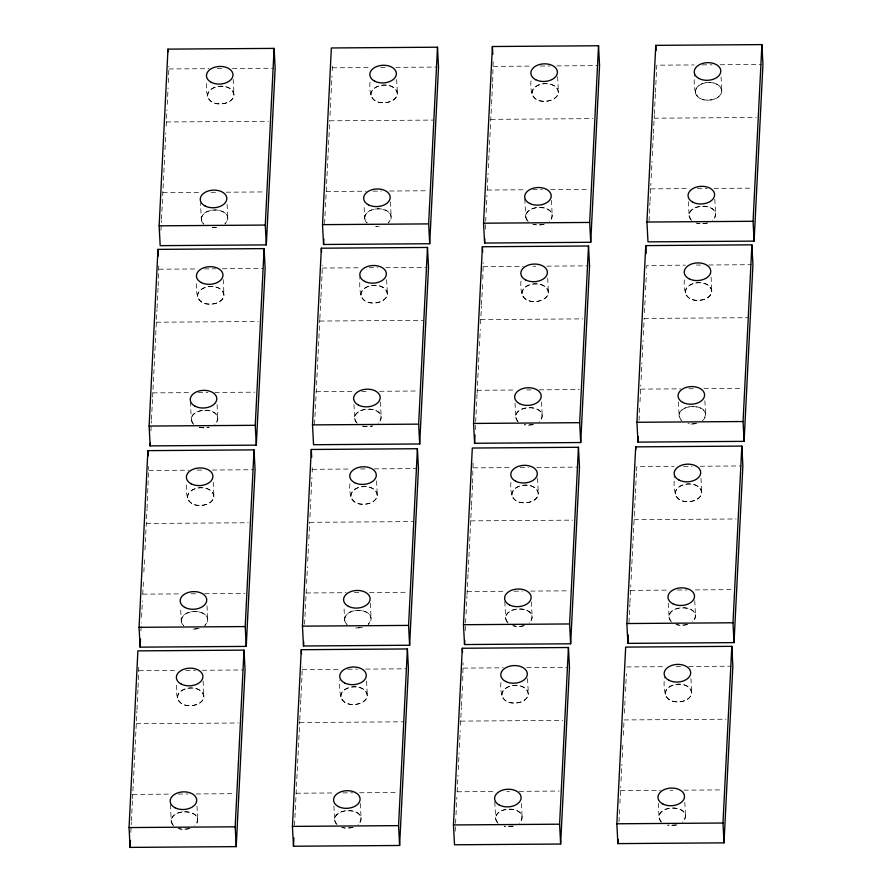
<?xml version="1.0" encoding="UTF-8"?>
<svg xmlns="http://www.w3.org/2000/svg" width="892" height="892" viewBox="0 0 892 892"><rect width="100%" height="100%" fill="white"/><g stroke="black" fill="none" stroke-linecap="round" stroke-linejoin="round"><path stroke-width="0.67" stroke-dasharray="4.46 3.34" d="M130.845 832.448L131.347 822.357M131.414 820.963L132.462 800.102M132.529 798.708L136.911 711.058M136.978 709.675L138.026 688.802M138.093 687.409L138.728 666.748M140.925 630.856L141.337 622.694M141.605 617.264L142.419 600.952M142.753 594.295L143.523 578.908M143.868 572.04L144.627 556.731M144.972 549.807L146.99 509.432M147.046 508.529L148.741 466.505M150.915 430.947L151.428 420.857M151.495 419.463L152.543 398.59M152.61 397.208L156.992 309.557M157.059 308.164L158.107 287.302M158.174 285.908L158.798 265.247M160.95 230.348L161.441 220.614M161.508 219.22L164.708 155.23M164.987 149.666L165.823 132.964M166.157 126.14L166.982 109.749M167.25 104.308L168.075 87.996M168.343 82.566L168.878 66.331M173.695 825.97C160.66 807.438 209.486 807.171 194.746 825.825M177.463 698.09C177.843 684.922 204.101 684.209 203.766 697.901C201.648 703.978 194.333 705.962 188.502 705.617C176.627 705.784 175.412 692.605 176.694 683.54M181.288 621.523C180.875 605.579 217.67 610.095 204.759 625.582A13.28 8.82 -3 0 0 203.789 613.707A13.28 8.82 -3 0 0 185.859 613.83A13.28 8.82 -3 0 0 183.707 625.727L181.288 621.523L180.53 606.973M187.476 497.847C187.855 484.679 214.113 483.966 213.779 497.658C211.66 503.746 204.346 505.731 198.515 505.374C186.64 505.541 185.425 492.373 186.707 483.297M193.765 424.469C180.73 405.938 229.556 405.67 214.816 424.313M197.533 296.59C197.924 283.422 224.171 282.708 223.847 296.4C221.729 302.477 214.403 304.462 208.572 304.105C196.708 304.283 195.493 291.104 196.775 282.039M201.369 220.023C200.956 204.067 237.751 208.594 224.829 224.082A13.28 8.82 -3 0 0 223.859 212.196A13.28 8.82 -3 0 0 205.94 212.329A13.28 8.82 -3 0 0 203.777 224.226L201.369 220.023L200.466 202.83M207.546 96.347C207.936 83.179 234.183 82.465 233.86 96.158C231.742 102.234 224.416 104.219 218.596 103.873C206.721 104.041 205.506 90.861 206.788 81.796M294.516 825.368L299.734 721.026M299.801 719.844L300.849 698.771M300.883 698.09L301.975 676.348M302.031 675.121L302.176 666.904M304.573 624.244L306.346 588.832M306.625 583.39L307.461 566.665M307.729 561.135L308.565 544.432M308.844 538.946L309.68 522.177M309.948 516.881L310.829 499.208M311.074 494.358L311.921 477.465M312.189 472.091L312.189 466.672M314.575 424.347L316.482 386.303M316.548 384.909L319.815 319.526M319.871 318.332L320.93 297.259M320.964 296.59L322.045 274.848M322.112 273.61L322.246 265.403M324.61 223.624L325.379 208.315M325.446 206.933L329.761 120.676M330.029 115.38L330.91 97.707M331.155 92.846L331.991 75.965M332.259 70.591L332.259 65.161M337.076 824.81C324.041 806.279 372.867 806 358.127 824.654M340.844 696.92C341.223 683.763 367.482 683.049 367.147 696.741C365.029 702.818 357.714 704.803 351.883 704.446C338.637 704.535 339.306 689.193 339.941 679.726M344.669 620.364C344.256 604.408 381.051 608.935 368.14 624.422A13.28 8.82 -3 0 0 367.17 612.536A13.28 8.82 -3 0 0 349.24 612.67A13.28 8.82 -3 0 0 347.088 624.567L344.669 620.364L343.911 605.813M350.857 496.688C351.236 483.52 377.494 482.806 377.16 496.498C375.041 502.575 367.727 504.56 361.896 504.203C350.021 504.381 348.805 491.202 350.088 482.137M357.146 423.299C344.111 404.767 392.937 404.5 378.197 423.154M360.914 295.419C361.305 282.251 387.552 281.538 387.228 295.23C385.11 301.318 377.784 303.302 371.964 302.945C358.06 302.968 359.677 286.555 359.944 276.899M364.75 218.852C364.337 202.908 401.132 207.435 388.21 222.911A13.28 8.82 -3 0 0 387.24 211.036A13.28 8.82 -3 0 0 369.321 211.159A13.28 8.82 -3 0 0 367.158 223.067L364.75 218.852L363.981 204.313M370.927 95.176C371.317 82.019 397.564 81.295 397.241 94.987C395.123 101.075 387.797 103.059 381.977 102.703C370.102 102.881 368.887 89.702 370.169 80.626M455.188 831.199L455.935 816.247M456.002 814.887L456.882 797.214M457.15 791.918L457.986 775.159M458.265 769.662L459.101 752.971M459.38 747.44L460.216 730.704M460.484 725.263L461.376 707.523M461.443 706.163L462.457 685.77M462.714 680.629L463.071 662.812M465.223 630.633L465.814 618.725M466.048 613.941L466.962 595.856M467.029 594.462L468.066 573.601M468.144 572.207L471.411 506.823M471.478 505.43L472.526 484.557M472.593 483.163L473.083 462.569M475.269 429.688L477.03 394.353M477.086 393.205L479.182 351.459M479.45 345.94L480.286 329.204M480.565 323.763L481.446 306.012M481.513 304.651L482.539 284.269M482.795 279.118L483.208 262.638M485.293 229.132L485.895 217.224M486.129 212.441L486.976 195.471M487.244 190.174L488.08 173.405M488.359 167.919L491.481 105.312M491.559 103.918L492.596 83.056M492.674 81.663L493.153 61.069M498.104 823.361C485.07 804.829 533.895 804.562 519.155 823.204M501.873 695.481C502.263 682.313 528.51 681.599 528.175 695.292C526.057 701.368 518.743 703.353 512.911 702.996C501.036 703.175 499.832 689.995 501.114 680.931M508.117 623.118C495.082 604.586 543.908 604.319 529.168 622.973M511.885 495.238C512.276 482.07 538.523 481.357 538.188 495.049C536.081 501.126 528.755 503.11 522.924 502.765C511.049 502.932 509.845 489.753 511.127 480.688M518.185 421.86C505.151 403.329 553.977 403.05 539.236 421.704M521.954 293.97C522.333 280.813 548.591 280.088 548.257 293.78C546.138 299.868 538.824 301.853 532.992 301.496C521.118 301.674 519.902 288.495 521.184 279.419M528.198 221.617C515.163 203.086 563.989 202.807 549.249 221.461M531.966 93.727C532.346 80.57 558.604 79.856 558.269 93.549C556.151 99.625 548.836 101.61 543.005 101.253C531.13 101.432 529.915 88.252 531.197 79.187M618.981 821.878L619.661 808.286M619.907 803.279L620.754 786.465M621.022 781.024L621.858 764.288M622.203 757.364L622.973 742.066M623.307 735.186L624.077 719.811M624.411 713.154L625.225 696.842M625.504 691.4L626.385 673.739M628.949 622.516L629.875 603.973M629.942 602.613L630.834 584.84M631.101 579.387L634.234 516.78M634.29 515.632L635.349 494.525M635.416 493.131L636.464 472.136M636.531 470.876L636.743 466.694L673.951 466.438M639.051 420.377L639.731 406.785M639.988 401.779L640.824 384.954M641.103 379.513L641.939 362.788M642.207 357.257L643.043 340.566M643.322 335.069L644.158 318.299M644.437 312.735L645.306 295.341M645.574 289.9L646.399 273.588M646.667 268.157L646.8 265.437L685.391 265.158M649.019 221.015L649.956 202.462M650.023 201.101L650.904 183.328M651.182 177.887L652.019 161.162M652.297 155.621L653.334 134.826M653.401 133.443L654.315 115.28M654.371 114.12L655.419 93.024M655.453 92.378L656.534 70.758M656.601 69.375L656.813 65.194L694.032 64.926M661.485 822.19C648.451 803.659 697.276 803.391 682.536 822.045M665.254 694.311C665.644 681.142 691.891 680.429 691.556 694.121C689.449 700.209 682.124 702.194 676.292 701.837C663.046 701.926 663.726 686.572 664.35 677.117M671.498 621.958C658.463 603.427 707.289 603.148 692.549 621.802M675.266 494.068C675.657 480.911 701.904 480.186 701.569 493.878C699.462 499.966 692.136 501.951 686.305 501.594C672.412 501.616 674.029 485.203 674.296 475.559M681.566 420.69C668.532 402.158 717.358 401.891 702.617 420.545A13.28 8.82 -3 0 0 701.848 408.792A13.28 8.82 -3 0 0 684.164 408.536A13.28 8.82 -3 0 0 681.087 420.221M685.335 292.81C685.714 279.642 711.972 278.928 711.638 292.621C709.519 298.697 702.205 300.682 696.373 300.336C684.498 300.504 683.283 287.324 684.565 278.259M691.579 220.447C678.544 201.915 727.37 201.648 712.63 220.302M695.347 92.567C695.727 79.399 721.985 78.686 721.65 92.378C719.532 98.466 712.217 100.45 706.386 100.094C692.482 100.116 694.11 83.703 694.377 74.047M543.652 224.293L540.284 224.907L533.505 224.36M707.044 223.123L700.198 223.769L696.886 223.201M533.639 424.525L524.596 424.793M697.02 423.365L687.977 423.622M199.172 628.403L192.326 629.05M362.553 627.243L355.707 627.89M523.582 625.794L520.203 626.418L513.424 625.861M686.963 624.623L680.128 625.27L676.805 624.701M189.149 828.646L182.314 829.292L179.002 828.713M352.541 827.475L345.695 828.122L342.383 827.553M513.569 826.037L504.515 826.293M676.95 824.866L667.896 825.133M493.432 66.365L532.022 66.086M540.296 66.03L549.94 65.963M556.831 65.908L598.186 65.618M702.294 64.871L711.95 64.804M720.212 64.748L761.567 64.447M169.023 68.974L208.996 68.684M217.258 68.628L222.777 68.595M232.422 68.517L273.766 68.227M332.404 67.814L370.994 67.536M380.639 67.469L387.529 67.413M395.803 67.357L437.158 67.067M490.778 119.361L592.779 118.636M654.159 118.201L756.16 117.476M166.369 121.981L268.369 121.256M329.75 120.81L433.122 120.074M487.255 190.041L525.845 189.762M532.736 189.717L542.381 189.65M550.654 189.583L589.244 189.316M650.636 188.87L689.226 188.602M697.488 188.535L707.144 188.468M714.035 188.424L752.625 188.145M162.835 192.65L201.425 192.371M211.081 192.304L217.971 192.259M226.233 192.204L264.835 191.925M326.216 191.49L366.188 191.2M373.079 191.156L381.352 191.089M389.614 191.033L428.216 190.754M212.407 227.549L215.864 227.527M483.419 266.596L523.392 266.318M533.037 266.251L535.791 266.229M546.818 266.15L588.174 265.849M696.418 265.08L700.554 265.058M708.828 264.991L751.555 264.69M159.01 269.217L197.6 268.938M204.491 268.893L215.518 268.815M222.409 268.76L263.753 268.47M322.391 268.046L359.599 267.778M369.255 267.712L377.517 267.656M385.79 267.6L427.134 267.299M480.766 319.604L582.766 318.879M644.147 318.444L747.518 317.708M156.356 322.224L258.357 321.488M319.737 321.053L423.109 320.317M477.231 390.283L515.832 390.005M526.86 389.927L530.985 389.893M539.259 389.837L579.231 389.548M640.623 389.113L680.585 388.834M688.858 388.767L694.366 388.734M704.022 388.667L742.612 388.388M152.822 392.893L190.041 392.625M198.303 392.569L207.959 392.502M214.849 392.447L254.822 392.168M316.203 391.722L354.793 391.454M361.684 391.398L367.203 391.365M379.602 391.276L418.203 390.997M473.362 467.865L511.952 467.586M520.214 467.531L528.488 467.475M536.761 467.408L578.105 467.118M683.595 466.371L691.869 466.304M700.142 466.248L741.486 465.958M148.942 470.474L188.914 470.195M197.188 470.129L202.696 470.095M212.341 470.028L253.696 469.727M312.323 469.315L350.913 469.036M360.569 468.969L367.459 468.924M374.35 468.869L417.077 468.568M470.708 520.872L572.697 520.148M634.089 519.702L736.078 518.977M146.288 523.481L248.288 522.757M309.68 522.322L413.052 521.586M467.174 591.541L505.764 591.262M514.037 591.206L522.299 591.151M530.573 591.095L569.163 590.816M630.555 590.381L669.145 590.103M677.418 590.047L687.063 589.98M695.336 589.913L732.544 589.645M142.765 594.15L181.355 593.882M191 593.816L196.508 593.771M204.781 593.715L244.754 593.425M306.146 592.99L346.107 592.701M354.38 592.645L361.271 592.6M369.544 592.533L408.135 592.266M463.349 668.108L503.311 667.818M526.748 667.651L568.092 667.361M626.73 666.937L665.321 666.67M676.348 666.592L680.473 666.558M688.747 666.502L731.473 666.19M138.929 670.717L177.519 670.438M185.792 670.383L195.437 670.316M202.328 670.26L243.683 669.97M302.31 669.558L339.529 669.29M347.791 669.223L357.447 669.156M365.709 669.1L407.064 668.81M460.696 721.115L562.685 720.379M624.077 719.944L726.066 719.22M136.275 723.724L238.275 722.999M299.656 722.553L403.039 721.818M457.161 791.784L495.751 791.505M506.779 791.427L509.533 791.405M519.177 791.338L559.15 791.059M620.542 790.613L660.515 790.334M670.16 790.267L672.914 790.245M683.941 790.167L722.531 789.888M132.752 794.393L169.959 794.125M178.233 794.07L187.877 794.003M196.151 793.947L234.741 793.668M296.133 793.233L334.723 792.955M342.985 792.899L352.641 792.832M359.532 792.776L398.122 792.509M362.464 426.053L365.776 426.621L372.611 425.975A13.28 8.82 -3 0 1 361.684 425.818M199.083 427.212L205.851 427.759L209.23 427.145A13.28 8.82 -3 0 1 198.303 426.978M721.071 76.846L721.762 90.07M714.815 199.206L715.585 213.757M711.058 277.089L711.749 290.313M704.87 400.764L705.572 413.988M688.401 201.692L689.159 216.243M700.989 478.346L701.692 491.581M694.745 600.706L695.504 615.257M678.388 401.935L679.147 416.486M690.977 678.589L691.679 691.813M684.8 802.265L685.491 815.5M668.32 603.204L669.078 617.743M658.307 803.436L659.065 817.986M557.623 76.69L558.381 91.24M551.434 200.365L552.204 214.916M547.677 278.248L548.368 291.483M541.489 401.935L542.191 415.159M524.808 198.894L525.778 217.414M537.542 478.19L538.311 492.741M531.364 601.866L532.123 616.417M515.007 403.106L515.766 417.646M527.529 678.433L528.298 692.984M521.419 803.436L522.11 816.659M504.805 601.721L505.697 618.914M494.792 801.964L495.684 819.157M396.661 79.455L397.353 92.69M390.406 201.815L391.164 216.366M386.649 279.698L387.34 292.922M380.393 402.058L381.152 416.609M376.58 480.966L377.271 494.19M370.325 603.315L371.094 617.866M353.968 404.544L354.737 419.095M366.567 681.198L367.259 694.433M360.312 803.558L361.082 818.109M333.898 806.056L334.656 820.607M233.202 79.299L233.972 93.85M227.092 204.301L227.783 217.525M223.19 279.542L223.959 294.092M217.079 404.544L217.771 417.768M213.199 482.126L213.89 495.35M207.011 605.802L207.713 619.037M190.386 401.746L191.356 420.266M203.12 681.042L203.878 695.593M196.998 806.045L197.701 819.269M170.372 804.573L171.275 821.766M661.005 821.733A13.28 8.82 -3 0 1 663.86 810.159A13.28 8.82 -3 0 1 681.354 810.036A13.28 8.82 -3 0 1 683.06 821.577M676.125 825.078A13.28 8.82 -3 0 1 667.595 825.133M497.625 822.892A13.28 8.82 -3 0 1 500.479 811.33A13.28 8.82 -3 0 1 517.973 811.207A13.28 8.82 -3 0 1 519.679 822.736M512.744 826.237A13.28 8.82 -3 0 1 504.214 826.304M336.161 823.851A13.28 8.82 -3 0 1 339.908 812.523A13.28 8.82 -3 0 1 357.157 812.779A13.28 8.82 -3 0 1 358.651 824.186M353.343 827.241A13.28 8.82 -3 0 1 341.603 827.319M184.923 811.687A13.28 8.82 -3 0 1 195.749 824.855M189.951 828.4A13.28 8.82 -3 0 1 178.222 828.49M172.78 825.022A13.28 8.82 -3 0 1 184.053 811.709M197.5 628.793A13.28 8.82 -3 0 1 190.643 628.838M360.033 627.756A13.28 8.82 -3 0 1 354.86 627.801M507.202 622.17A13.28 8.82 -3 0 1 519.356 608.835A13.28 8.82 -3 0 1 530.183 622.003M524.385 625.548A13.28 8.82 -3 0 1 512.644 625.626M683.606 607.675A13.28 8.82 -3 0 1 693.563 620.832M687.765 624.378A13.28 8.82 -3 0 1 676.024 624.467M670.583 620.999A13.28 8.82 -3 0 1 682.737 607.664M695.359 423.745A13.28 8.82 -3 0 1 687.676 423.633M517.695 421.392A13.28 8.82 -3 0 1 520.56 409.818A13.28 8.82 -3 0 1 538.054 409.696A13.28 8.82 -3 0 1 539.76 421.236M532.825 424.737A13.28 8.82 -3 0 1 524.295 424.804M356.231 422.351A13.28 8.82 -3 0 1 359.989 411.022A13.28 8.82 -3 0 1 377.227 411.279A13.28 8.82 -3 0 1 378.732 422.685M192.85 423.51A13.28 8.82 -3 0 1 196.608 412.182A13.28 8.82 -3 0 1 213.846 412.438A13.28 8.82 -3 0 1 215.351 423.845M216.734 227.427A13.28 8.82 -3 0 1 211.549 227.46M527.284 220.659A13.28 8.82 -3 0 1 531.03 209.33A13.28 8.82 -3 0 1 548.279 209.587A13.28 8.82 -3 0 1 549.773 220.993M544.455 224.048A13.28 8.82 -3 0 1 532.725 224.126M690.664 219.499A13.28 8.82 -3 0 1 694.411 208.17A13.28 8.82 -3 0 1 711.66 208.416A13.28 8.82 -3 0 1 713.154 219.822M707.847 222.877A13.28 8.82 -3 0 1 696.106 222.967M708.995 82.488A13.28 8.82 -3 0 1 719.978 95.489A13.28 8.82 -3 0 1 697.131 96.146A13.28 8.82 -3 0 1 708.125 82.51M379.245 226.356L375.788 226.378A13.28 8.82 -3 0 0 379.245 226.356M672.2 701.034A13.28 8.82 -3 0 0 691.735 692.393A13.28 8.82 -3 0 0 671.464 685.77A13.28 8.82 -3 0 0 672.2 701.034M508.819 702.194A13.28 8.82 -3 0 0 528.354 693.552A13.28 8.82 -3 0 0 508.083 686.94A13.28 8.82 -3 0 0 508.819 702.194M347.791 703.643A13.28 8.82 -3 0 0 367.314 695.002A13.28 8.82 -3 0 0 347.044 688.379A13.28 8.82 -3 0 0 347.791 703.643M184.41 704.803A13.28 8.82 -3 0 0 203.934 696.173A13.28 8.82 -3 0 0 183.663 689.549A13.28 8.82 -3 0 0 184.41 704.803M194.423 504.571A13.28 8.82 -3 0 0 213.946 495.93A13.28 8.82 -3 0 0 193.675 489.307A13.28 8.82 -3 0 0 194.423 504.571M357.803 503.4A13.28 8.82 -3 0 0 377.327 494.759A13.28 8.82 -3 0 0 357.056 488.147A13.28 8.82 -3 0 0 357.803 503.4M518.832 501.951A13.28 8.82 -3 0 0 538.367 493.321A13.28 8.82 -3 0 0 518.096 486.697A13.28 8.82 -3 0 0 518.832 501.951M682.213 500.791A13.28 8.82 -3 0 0 701.748 492.15A13.28 8.82 -3 0 0 681.477 485.527A13.28 8.82 -3 0 0 682.213 500.791M692.281 299.522A13.28 8.82 -3 0 0 711.805 290.892A13.28 8.82 -3 0 0 691.534 284.269A13.28 8.82 -3 0 0 692.281 299.522M528.9 300.693A13.28 8.82 -3 0 0 548.424 292.052A13.28 8.82 -3 0 0 528.153 285.429A13.28 8.82 -3 0 0 528.9 300.693M367.861 302.143A13.28 8.82 -3 0 0 387.396 293.501A13.28 8.82 -3 0 0 367.125 286.878A13.28 8.82 -3 0 0 367.861 302.143M204.48 303.302A13.28 8.82 -3 0 0 224.015 294.661A13.28 8.82 -3 0 0 203.744 288.049A13.28 8.82 -3 0 0 204.48 303.302M214.493 103.059A13.28 8.82 -3 0 0 234.027 94.429A13.28 8.82 -3 0 0 213.757 87.806A13.28 8.82 -3 0 0 214.493 103.059M538.913 100.45A13.28 8.82 -3 0 0 558.437 91.809A13.28 8.82 -3 0 0 538.166 85.197A13.28 8.82 -3 0 0 538.913 100.45M377.873 101.9A13.28 8.82 -3 0 0 397.408 93.259A13.28 8.82 -3 0 0 377.138 86.636A13.28 8.82 -3 0 0 377.873 101.9"/><path stroke-width="1.34" d="M129.061 827.564L137.892 650.881L244.018 650.123L245.055 669.959L236.224 846.642L130.098 847.4L129.061 827.564L235.187 826.806L244.018 650.123M139.074 627.321L147.905 450.638L254.03 449.88L255.067 469.716L246.237 646.399L140.111 647.157L139.074 627.321L245.2 626.563L254.03 449.88M149.131 426.053L157.973 249.37L264.099 248.623L265.136 268.459L256.305 445.141L150.168 445.9L149.131 426.053L255.257 425.306L264.099 248.623M159.144 225.821L167.986 49.138L274.112 48.38L275.149 68.216L266.318 244.899L160.181 245.657L159.144 225.821L265.27 225.063L274.112 48.38M130.098 847.4L130.444 840.442M140.111 647.157L140.512 639.007M150.168 445.9L150.313 443.112M292.442 826.393L301.273 649.711L407.399 648.952L408.436 668.799L399.605 845.482L293.479 846.24L292.442 826.393L398.568 825.635L407.399 648.952M302.455 626.151L311.286 449.468L417.411 448.721L418.448 468.556L409.618 645.239L303.492 645.998L302.455 626.151L408.581 625.404L417.411 448.721M312.512 424.893L321.354 248.21L427.48 247.452L428.517 267.288L419.686 443.971L313.549 444.729L312.512 424.893L418.638 424.135L427.48 247.452M322.525 224.65L331.367 47.967L437.493 47.209L438.529 67.056L429.699 243.739L323.562 244.486L322.525 224.65L428.651 223.892L437.493 47.209M293.479 846.24L293.892 837.889M303.492 645.998L303.704 641.816M323.562 244.486L323.841 238.922M453.47 824.944L462.301 648.261L568.438 647.514L569.475 667.35L560.633 844.033L454.507 844.791L453.47 824.944L559.596 824.186L568.438 647.514M463.483 624.712L472.314 448.029L578.451 447.271L579.488 467.107L570.646 643.79L464.52 644.548L463.483 624.712L569.609 623.954L578.451 447.271M473.552 423.444L482.382 246.761L588.508 246.002L589.545 265.849L580.714 442.532L474.589 443.279L473.552 423.444L579.677 422.685L588.508 246.002M483.564 223.201L492.395 46.518L598.521 45.76L599.558 65.607L590.727 242.29L484.601 243.048L483.564 223.201L589.69 222.442L598.521 45.76M464.52 644.548L464.732 640.378M474.589 443.279L475.001 434.939M484.601 243.048L484.813 238.866M616.851 823.784L625.682 647.101L731.819 646.343L732.856 666.179L724.014 842.862L617.888 843.62L616.851 823.784L722.977 823.026L731.819 646.343M626.864 623.541L635.695 446.859L741.832 446.1L742.869 465.947L734.027 642.63L627.901 643.377L626.864 623.541L732.99 622.783L741.832 446.1M636.933 422.284L645.763 245.601L751.889 244.843L752.926 264.679L744.095 441.362L637.97 442.12L636.933 422.284L743.058 421.526L751.889 244.843M646.945 222.041L655.776 45.358L761.902 44.6L762.939 64.436L754.108 241.119L647.982 241.877L646.945 222.041L753.071 221.283L761.902 44.6M617.888 843.62L618.1 839.45M627.901 643.377L628.325 635.037M637.97 442.12L638.248 436.556M753.071 221.283L754.108 241.119M743.058 421.526L744.095 441.362M732.99 622.783L734.027 642.63M722.977 823.026L724.014 842.862M655.776 45.358L656.055 50.643M645.763 245.601L646.176 253.529M635.695 446.859L635.84 449.501M589.69 222.442L590.727 242.29M579.677 422.685L580.714 442.532M569.609 623.954L570.646 643.79M559.596 824.186L560.633 844.033M492.395 46.518L492.808 54.457M482.382 246.761L482.661 252.057M462.301 648.261L462.513 652.23M428.651 223.892L429.699 243.739M418.638 424.135L419.686 443.971M408.581 625.404L409.618 645.239M398.568 825.635L399.605 845.482M321.354 248.21L321.555 252.18M311.286 449.468L311.698 457.406M301.273 649.711L301.485 653.68M265.27 225.063L266.318 244.899M255.257 425.306L256.305 445.141M245.2 626.563L246.237 646.399M235.187 826.806L236.224 846.642M167.986 49.138L168.12 51.781M157.973 249.37L158.319 255.993M147.905 450.638L148.184 455.923M669 680.295A13.28 8.82 -3 0 0 690.519 674.285A13.28 8.82 -3 0 0 672.758 665.097A13.28 8.82 -3 0 0 669 680.295M662.812 803.971A13.28 8.82 -3 0 0 684.331 797.961A13.28 8.82 -3 0 0 666.569 788.773A13.28 8.82 -3 0 0 662.812 803.971M505.619 681.455A13.28 8.82 -3 0 0 527.139 675.445A13.28 8.82 -3 0 0 509.377 666.268A13.28 8.82 -3 0 0 505.619 681.455M499.431 805.13A13.28 8.82 -3 0 0 520.95 799.132A13.28 8.82 -3 0 0 503.188 789.944A13.28 8.82 -3 0 0 499.431 805.13M344.58 682.904A13.28 8.82 -3 0 0 366.11 676.894A13.28 8.82 -3 0 0 348.348 667.707A13.28 8.82 -3 0 0 344.58 682.904M338.402 806.58A13.28 8.82 -3 0 0 359.922 800.57A13.28 8.82 -3 0 0 342.16 791.394A13.28 8.82 -3 0 0 338.402 806.58M181.199 684.064A13.28 8.82 -3 0 0 202.729 678.065A13.28 8.82 -3 0 0 184.956 668.877A13.28 8.82 -3 0 0 181.199 684.064M175.022 807.751A13.28 8.82 -3 0 0 196.541 801.741A13.28 8.82 -3 0 0 178.779 792.553A13.28 8.82 -3 0 0 175.022 807.751M191.211 483.832A13.28 8.82 -3 0 0 212.742 477.822A13.28 8.82 -3 0 0 194.98 468.635A13.28 8.82 -3 0 0 191.211 483.832M185.034 607.508A13.28 8.82 -3 0 0 206.554 601.498A13.28 8.82 -3 0 0 188.792 592.31A13.28 8.82 -3 0 0 185.034 607.508M354.603 482.661A13.28 8.82 -3 0 0 376.123 476.651A13.28 8.82 -3 0 0 358.361 467.475A13.28 8.82 -3 0 0 354.603 482.661M348.415 606.337A13.28 8.82 -3 0 0 369.935 600.338A13.28 8.82 -3 0 0 352.173 591.151A13.28 8.82 -3 0 0 348.415 606.337M515.632 481.212A13.28 8.82 -3 0 0 537.151 475.213A13.28 8.82 -3 0 0 519.389 466.025A13.28 8.82 -3 0 0 515.632 481.212M509.443 604.899A13.28 8.82 -3 0 0 530.963 598.889A13.28 8.82 -3 0 0 513.201 589.701A13.28 8.82 -3 0 0 509.443 604.899M679.013 480.052A13.28 8.82 -3 0 0 700.532 474.042A13.28 8.82 -3 0 0 682.77 464.855A13.28 8.82 -3 0 0 679.013 480.052M672.824 603.728A13.28 8.82 -3 0 0 694.344 597.718A13.28 8.82 -3 0 0 676.582 588.542A13.28 8.82 -3 0 0 672.824 603.728M689.07 278.783A13.28 8.82 -3 0 0 710.601 272.785A13.28 8.82 -3 0 0 692.828 263.597A13.28 8.82 -3 0 0 689.07 278.783M682.893 402.47A13.28 8.82 -3 0 0 704.412 396.461A13.28 8.82 -3 0 0 686.65 387.273A13.28 8.82 -3 0 0 682.893 402.47M525.689 279.954A13.28 8.82 -3 0 0 547.22 273.944A13.28 8.82 -3 0 0 529.447 264.757A13.28 8.82 -3 0 0 525.689 279.954M519.512 403.63A13.28 8.82 -3 0 0 541.031 397.62A13.28 8.82 -3 0 0 523.269 388.433A13.28 8.82 -3 0 0 519.512 403.63M364.661 281.404A13.28 8.82 -3 0 0 386.18 275.394A13.28 8.82 -3 0 0 368.418 266.206A13.28 8.82 -3 0 0 364.661 281.404M358.473 405.079A13.28 8.82 -3 0 0 380.003 399.07A13.28 8.82 -3 0 0 362.23 389.882A13.28 8.82 -3 0 0 358.473 405.079M201.28 282.563A13.28 8.82 -3 0 0 222.799 276.553A13.28 8.82 -3 0 0 205.037 267.377A13.28 8.82 -3 0 0 201.28 282.563M195.092 406.239A13.28 8.82 -3 0 0 216.622 400.24A13.28 8.82 -3 0 0 198.849 391.053A13.28 8.82 -3 0 0 195.092 406.239M211.292 82.32A13.28 8.82 -3 0 0 232.812 76.322A13.28 8.82 -3 0 0 215.05 67.134A13.28 8.82 -3 0 0 211.292 82.32M205.104 206.007A13.28 8.82 -3 0 0 226.635 199.998A13.28 8.82 -3 0 0 208.862 190.81A13.28 8.82 -3 0 0 205.104 206.007M535.702 79.711A13.28 8.82 -3 0 0 557.232 73.701A13.28 8.82 -3 0 0 539.459 64.525A13.28 8.82 -3 0 0 535.702 79.711M529.525 203.387A13.28 8.82 -3 0 0 551.044 197.377A13.28 8.82 -3 0 0 533.282 188.201A13.28 8.82 -3 0 0 529.525 203.387M699.094 78.552A13.28 8.82 -3 0 0 720.613 72.542A13.28 8.82 -3 0 0 702.851 63.354A13.28 8.82 -3 0 0 699.094 78.552M692.906 202.228A13.28 8.82 -3 0 0 714.425 196.218A13.28 8.82 -3 0 0 696.663 187.03A13.28 8.82 -3 0 0 692.906 202.228M374.673 81.161A13.28 8.82 -3 0 0 396.193 75.151A13.28 8.82 -3 0 0 378.431 65.963A13.28 8.82 -3 0 0 374.673 81.161M368.496 204.837A13.28 8.82 -3 0 0 390.016 198.827A13.28 8.82 -3 0 0 372.254 189.65A13.28 8.82 -3 0 0 368.496 204.837"/></g></svg>
